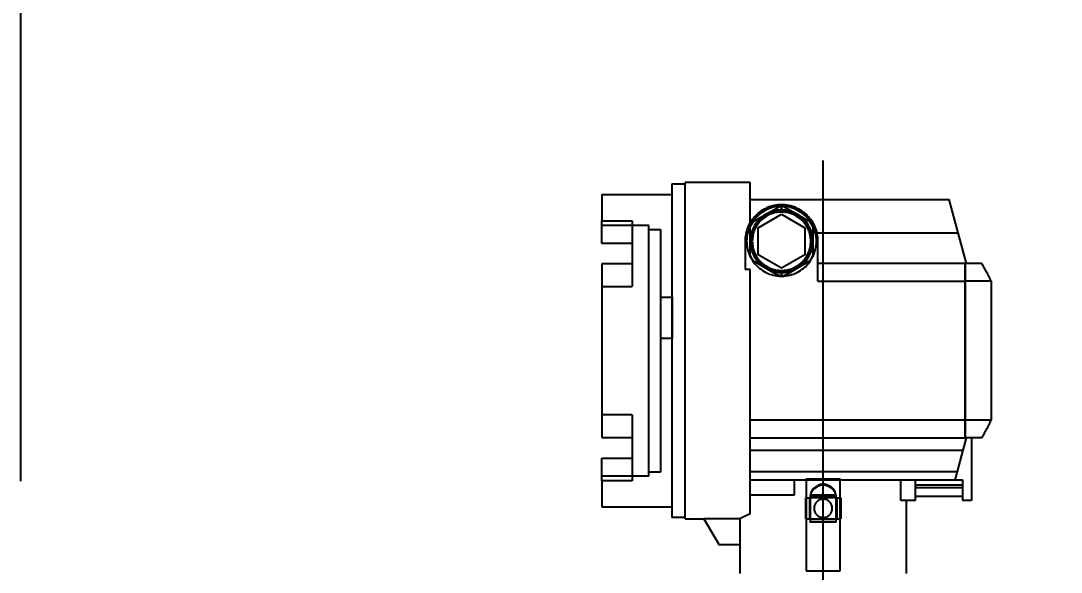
# Model space of a CAD drawing. Header units: metres. Extents: x 0 to 63075, y 0 to 44550.
# Drawn here: x 35812.3 to 36211.9, y 35311.1 to 35522.6 of the extents above; entities that cross this region are included whole.
import ezdxf

# ---------------------------------------------------------------- set-up
doc = ezdxf.new("R2010")
doc.units = ezdxf.units.M
doc.header["$LTSCALE"] = 75
doc.linetypes.add('DASHDOT', pattern=[25.4, 12.7, -6.35, 0, -6.35])
for name, color, linetype in [('18_COTAS', 7, 'Continuous'), ('SDM', 7, 'Continuous'), ('SFU', 3, 'DASHDOT')]:
    doc.layers.add(name, color=color, linetype=linetype)
doc.styles.add('ROMANS', font='ROMANS.SHX')
doc.dimstyles.new('75___1-75', dxfattribs={"dimscale": 75, "dimtxt": 2.5, "dimasz": 2, "dimexe": 1.5, "dimexo": 1, "dimgap": 0.5, "dimtad": 1, "dimdec": 0, "dimzin": 12, "dimtxsty": 'ROMANS', "dimcen": 0, "dimclrd": 256, "dimclre": 256, "dimclrt": 3, "dimazin": 3, "dimtfac": 1, "dimtdec": 0, "dimtmove": 0, "dimatfit": 0, "dimfxl": 1, "dimlwd": -1, "dimlwe": -1, "dimarcsym": 0})

# ---------------------------------------------------------------- blocks, each defined once
blk = doc.blocks.new('*D31')
at = {"layer": 'Defpoints', "color": 0, "transparency": 16777216}
for p in [(35812.3, 35690.51), (35812.3, 35271.03), (40486.78, 35271.03)]:
    blk.add_point(p, dxfattribs=at)
at = {"layer": 'SDM', "transparency": 16777216}
for p, q in [((35812.3, 35346.03), (35812.3, 35803.01)), ((40486.78, 35346.03), (40486.78, 35803.01)), ((40336.78, 35690.51), (35962.3, 35690.51))]:
    blk.add_line(p, q, dxfattribs=at)
for points in [[(35962.3, 35715.51), (35962.3, 35665.51), (35812.3, 35690.51)], [(40336.78, 35715.51), (40336.78, 35665.51), (40486.78, 35690.51)]]:
    blk.add_solid(points, dxfattribs=at)
at = {"layer": 'SDM', "color": 3, "transparency": 16777216, "insert": (38149.54, 35821.76), "char_height": 187.5, "attachment_point": 5, "style": 'ROMANS'}
blk.add_mtext('4674', dxfattribs=at)
blk = doc.blocks.new('*D29')
at = {"layer": '18_COTAS', "transparency": 16777216}
for p, q in [((35812.3, 35346.03), (35812.3, 36814.27)), ((37225.01, 36776.77), (37225.01, 36814.27)), ((35962.3, 36701.77), (37075.01, 36701.77))]:
    blk.add_line(p, q, dxfattribs=at)
for points in [[(35962.3, 36726.77), (35962.3, 36676.77), (35812.3, 36701.77)], [(37075.01, 36726.77), (37075.01, 36676.77), (37225.01, 36701.77)]]:
    blk.add_solid(points, dxfattribs=at)
at = {"layer": 'Defpoints', "color": 0, "transparency": 16777216}
for p in [(37225.01, 36701.77), (37225.01, 36701.77), (35812.3, 35271.03)]:
    blk.add_point(p, dxfattribs=at)
at = {"layer": '18_COTAS', "color": 3, "transparency": 16777216, "insert": (36518.66, 36833.02), "char_height": 187.5, "attachment_point": 5, "style": 'ROMANS'}
blk.add_mtext('1413', dxfattribs=at)
blk = doc.blocks.new('A$Ce03ead7b')
at = {"layer": 'SFU'}
for p, q in [((308.15, 1606.65), (308.15, 1928.15)), ((250.03, 1919.15), (250.03, 1791.15)), ((250.03, 1919.15), (255.15, 1919.15)), ((255.15, 1790.65), (255.15, 1919.65)), ((280.15, 1919.65), (255.15, 1919.65)), ((280.15, 1904.36), (280.15, 1919.65)), ((223.15, 1915.15), (223.15, 1905.04)), ((223.15, 1915.15), (250.03, 1915.15)), ((280.15, 1913.15), (356.58, 1913.15)), ((280.98, 1904.56), (291.31, 1910.53)), ((292.15, 1909.15), (292.15, 1910.35)), ((292.98, 1910.53), (303.31, 1904.56)), ((360.01, 1900.36), (356.58, 1913.15)), ((283.15, 1902.35), (292.15, 1907.54)), ((292.15, 1907.54), (301.15, 1902.35)), ((223.15, 1905.04), (234.85, 1905.04)), ((223.15, 1896.34), (223.15, 1905.04)), ((241.15, 1903.15), (223.15, 1903.15)), ((234.85, 1905.04), (234.85, 1888.49)), ((241.15, 1807.15), (241.15, 1903.15)), ((280.15, 1891.19), (280.15, 1903.12)), ((283.15, 1891.96), (283.15, 1902.35)), ((301.15, 1902.35), (301.15, 1891.96)), ((304.15, 1903.12), (304.15, 1891.19)), ((241.15, 1901.71), (245.65, 1901.71)), ((245.65, 1901.71), (245.65, 1808.59)), ((305.78, 1900.36), (360.01, 1900.36)), ((363.15, 1888.65), (360.01, 1900.36)), ((234.85, 1896.34), (223.15, 1896.34)), ((278.15, 1897.15), (278.15, 1886.27)), ((306.15, 1881.87), (306.15, 1897.15)), ((292.15, 1886.76), (283.15, 1891.96)), ((301.15, 1891.96), (292.15, 1886.76)), ((223.15, 1888.49), (223.15, 1821.81)), ((234.85, 1888.49), (223.15, 1888.49)), ((234.85, 1888.49), (234.85, 1879.8)), ((280.15, 1886.27), (278.15, 1886.27)), ((280.15, 1792.54), (280.15, 1886.27)), ((291.31, 1883.78), (280.98, 1889.74)), ((303.31, 1889.74), (292.98, 1883.78)), ((362.65, 1888.65), (306.15, 1888.65)), ((362.65, 1888.65), (362.65, 1881.87)), ((368.91, 1888.65), (362.65, 1888.65)), ((362.65, 1881.87), (362.65, 1888.65)), ((292.15, 1883.95), (292.15, 1885.15)), ((223.15, 1879.8), (234.85, 1879.8)), ((306.15, 1881.87), (362.65, 1881.87)), ((362.65, 1881.87), (362.65, 1828.43)), ((372.65, 1881.87), (362.65, 1881.87)), ((362.65, 1828.43), (362.65, 1881.87)), ((372.65, 1881.87), (372.65, 1828.43)), ((245.65, 1875.64), (250.15, 1875.64)), ((250.15, 1875.64), (250.15, 1859.81)), ((250.15, 1859.81), (245.65, 1859.81)), ((234.85, 1830.51), (223.15, 1830.51)), ((234.85, 1830.51), (234.85, 1821.81)), ((362.65, 1828.43), (280.15, 1828.43)), ((362.65, 1828.43), (362.65, 1821.65)), ((372.65, 1828.43), (362.65, 1828.43)), ((362.65, 1821.65), (362.65, 1828.43)), ((223.15, 1821.81), (234.85, 1821.81)), ((234.85, 1821.81), (234.85, 1805.27)), ((280.15, 1821.65), (362.65, 1821.65)), ((361.88, 1816.92), (363.15, 1821.65)), ((368.91, 1821.65), (362.65, 1821.65)), ((365.15, 1821.65), (365.15, 1797.65)), ((280.15, 1816.92), (361.88, 1816.92)), ((280.15, 1816.92), (361.88, 1816.92)), ((359.69, 1808.75), (361.88, 1816.92)), ((223.15, 1813.96), (234.85, 1813.96)), ((223.15, 1805.27), (223.15, 1813.96)), ((223.15, 1807.15), (241.15, 1807.15)), ((245.65, 1808.59), (241.15, 1808.59)), ((280.15, 1808.75), (359.69, 1808.75)), ((280.15, 1808.75), (359.69, 1808.75)), ((358.86, 1805.65), (359.69, 1808.75)), ((223.15, 1805.27), (223.15, 1795.15)), ((234.85, 1805.27), (223.15, 1805.27)), ((280.15, 1805.65), (358.86, 1805.65)), ((297.01, 1805.65), (297.01, 1799.65)), ((301.65, 1805.65), (301.65, 1805.92)), ((301.65, 1805.92), (314.65, 1805.92)), ((301.65, 1805.65), (301.65, 1770.65)), ((314.65, 1805.92), (314.65, 1805.65)), ((314.65, 1770.65), (314.65, 1805.65)), ((338.01, 1797.65), (338.01, 1805.65)), ((343.65, 1797.65), (343.65, 1805.65)), ((343.65, 1803.65), (361.65, 1803.65)), ((343.65, 1802.7), (361.65, 1802.7)), ((358.86, 1805.65), (361.65, 1805.65)), ((361.65, 1805.65), (361.65, 1797.65)), ((297.01, 1799.65), (280.15, 1799.65)), ((301.35, 1798.65), (301.35, 1790.65)), ((301.35, 1798.65), (302.85, 1798.65)), ((302.85, 1798.65), (302.85, 1790.65)), ((302.85, 1798.65), (303.15, 1798.65)), ((303.15, 1799.65), (303.15, 1789.65)), ((313.15, 1799.65), (303.15, 1799.65)), ((313.15, 1799.04), (303.15, 1799.04)), ((313.15, 1798.65), (303.15, 1798.65)), ((313.15, 1789.65), (313.15, 1799.65)), ((313.15, 1798.65), (313.45, 1798.65)), ((313.45, 1798.65), (314.95, 1798.65)), ((313.45, 1798.65), (313.45, 1790.65)), ((314.95, 1798.65), (314.95, 1790.65)), ((361.65, 1799.15), (343.65, 1799.15)), ((250.03, 1795.15), (223.15, 1795.15)), ((343.65, 1797.65), (338.01, 1797.65)), ((340.15, 1769.65), (340.15, 1797.65)), ((365.15, 1797.65), (361.65, 1797.65)), ((255.15, 1791.15), (250.03, 1791.15)), ((255.15, 1790.65), (262.37, 1790.65)), ((276.18, 1790.67), (262.36, 1790.67)), ((262.36, 1790.67), (268.15, 1780.65)), ((276.18, 1790.67), (276.18, 1780.65)), ((301.35, 1790.65), (302.85, 1790.65)), ((302.85, 1790.65), (303.15, 1790.65)), ((303.15, 1790.65), (313.15, 1790.65)), ((313.15, 1790.65), (313.45, 1790.65)), ((313.45, 1790.65), (314.95, 1790.65)), ((303.15, 1789.65), (313.15, 1789.65)), ((303.15, 1789.35), (303.15, 1789.65)), ((313.15, 1789.35), (303.15, 1789.35)), ((313.15, 1789.35), (313.15, 1789.65)), ((276.18, 1780.65), (268.15, 1780.65)), ((276.15, 1780.65), (276.15, 1769.65)), ((301.65, 1770.65), (314.65, 1770.65))]:
    blk.add_line(p, q, dxfattribs=at)
for centre, radius, start, end in [((292.15, 1897.15), 14, 90, 180), ((292.15, 1897.15), 13.4, 93.5756, 146.4244), ((292.15, 1897.15), 13.2, 90, 95.38), ((292.15, 1897.15), 13.4, 90, 93.5756), ((292.15, 1897.15), 14, 0, 90), ((292.15, 1897.15), 13.4, 86.4244, 90), ((292.15, 1897.15), 13.2, 84.62, 90), ((292.15, 1897.15), 13.4, 33.5756, 86.4244), ((292.15, 1897.15), 12, 120, 180), ((292.15, 1897.15), 11.8, 90, 270), ((292.15, 1897.15), 11.21, 90, 270), ((292.15, 1897.15), 12, 90, 120), ((292.15, 1897.15), 12, 60, 90), ((292.15, 1897.15), 11.8, 270, 90), ((292.15, 1897.15), 11.21, 270, 90), ((292.15, 1897.15), 12, 0, 60), ((292.15, 1897.15), 13.4, 153.5756, 206.4244), ((292.15, 1897.15), 13.2, 144.62, 155.38), ((292.15, 1897.15), 13.4, 146.4244, 153.5756), ((292.15, 1897.15), 13.2, 24.62, 35.38), ((292.15, 1897.15), 13.4, 26.4244, 33.5756), ((292.15, 1897.15), 13.4, 333.5756, 26.4244), ((292.15, 1897.15), 12, 180, 240), ((292.15, 1897.15), 12, 300, 0), ((292.15, 1897.15), 13.2, 204.62, 215.38), ((292.15, 1897.15), 13.4, 206.4244, 213.5756), ((292.15, 1897.15), 13.2, 324.62, 335.38), ((292.15, 1897.15), 13.4, 326.4244, 333.5756), ((292.15, 1897.15), 13.4, 213.5756, 266.4244), ((292.15, 1897.15), 12, 240, 270), ((292.15, 1897.15), 12, 270, 300), ((292.15, 1897.15), 13.4, 273.5756, 326.4244), ((316.15, 1855.15), 62.5, 25.3111, 32.4118), ((292.15, 1897.15), 13.2, 264.62, 270), ((292.15, 1897.15), 13.4, 266.4244, 270), ((292.15, 1897.15), 13.2, 270, 275.38), ((292.15, 1897.15), 13.4, 270, 273.5756), ((316.15, 1855.15), 62.5, 327.5882, 334.6889), ((308.15, 1798.91), 5, 1.5137, 178.4863), ((308.15, 1798.52), 5, 1.5137, 178.4863), ((308.15, 1794.65), 3.5, 90, 270), ((308.15, 1794.65), 3.5, 270, 90)]:
    blk.add_arc(centre, radius, start, end, dxfattribs=at)
blk.add_open_spline([(280.15, 1792.54), (279.59, 1792.29), (278.48, 1791.78), (277.3, 1791.22), (276.47, 1790.81), (276.28, 1790.72), (276.18, 1790.67)], degree=3, knots=[0, 0, 0, 0, 0.2529184, 0.5051938, 0.7549002, 1, 1, 1, 1], dxfattribs=at)

msp = doc.modelspace()

# ---------------------------------------------------------------- block references
at = {"layer": 'SDM'}
msp.add_blockref('A$Ce03ead7b', (35812.3, 33540.91), dxfattribs=at)

# ---------------------------------------------------------------- dimensions: what is measured, and where the dimension line sits
at = {"layer": '18_COTAS'}
dim = msp.add_linear_dim(base=(37225.01, 36701.77), p1=(35812.3, 35271.03), p2=(37225.01, 36701.77), dimstyle='75___1-75', dxfattribs=at)
dim.commit()
dim.dimension.update_dxf_attribs({"geometry": '*D29', "text_midpoint": (36518.66, 36833.02)})
at = {"layer": 'SDM'}
dim = msp.add_linear_dim(base=(35812.3, 35690.51), p1=(40486.78, 35271.03), p2=(35812.3, 35271.03), dimstyle='75___1-75', override={"dimtmove": 1}, dxfattribs=at)
dim.commit()
dim.dimension.update_dxf_attribs({"geometry": '*D31', "text_midpoint": (38149.54, 35821.76)})

doc.saveas('drawing.dxf')
